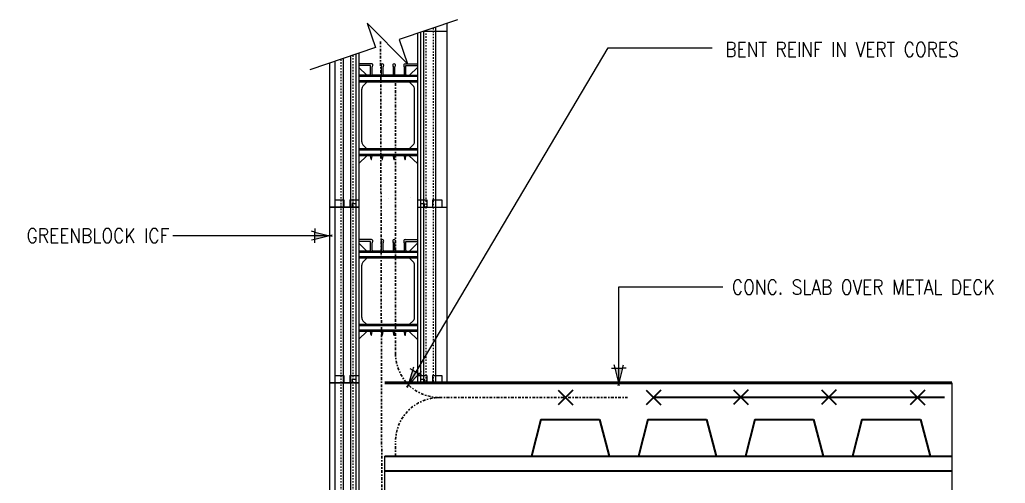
# Model space of a CAD drawing. Header units: inches. Extents: x -56.1 to 22.5, y 200.2 to 292.7.
# Drawn here: x -49.4 to 17.8, y 261.1 to 292.7 of the extents above; entities that cross this region are included whole.
import ezdxf

# ---------------------------------------------------------------- set-up
doc = ezdxf.new("R2010")
doc.units = ezdxf.units.IN
doc.header["$MEASUREMENT"] = 0
for name, pattern in [('CENTER', [2, 1.25, -0.25, 0.25, -0.25]), ('DASHED2', [0.375, 0.25, -0.125]), ('HIDDEN', [0.375, 0.25, -0.125])]:
    doc.linetypes.add(name, pattern=pattern)
for name, color, linetype, lineweight in [('A2 Hatch', 8, 'Continuous', 9), ('A4 medium', 7, 'Continuous', 35), ('A5 heavy', 5, 'Continuous', 53), ('DETAILS', 7, 'Continuous', 13), ('DIM', 3, 'Continuous', 13), ('REBAR', 2, 'CENTER', 30)]:
    doc.layers.add(name, color=color, linetype=linetype, lineweight=lineweight)
doc.styles.add('ARCTEXT', font='arctext.shx', dxfattribs={"width": 0.85})
doc.styles.add('RomanC', font='romanc.shx', dxfattribs={"width": 0.85, "height": 5})
doc.dimstyles.new('ARCTEXT1-4', dxfattribs={"dimtxt": 4, "dimasz": 2, "dimexe": 2, "dimexo": 2, "dimgap": 2, "dimtad": 1, "dimdec": 4, "dimzin": 3, "dimdsep": 46, "dimlunit": 4, "dimtxsty": 'ARCTEXT', "dimblk": 'ARCHTICK', "dimcen": 2, "dimaunit": 1, "dimadec": 0, "dimazin": 0, "dimtfac": 1, "dimtdec": 4, "dimtmove": 2, "dimatfit": 3, "dimldrblk": 'arrow', "dimfxl": 0, "dimtolj": 1, "dimtzin": 0, "dimarcsym": 0})

# ---------------------------------------------------------------- blocks, each defined once
blk = doc.blocks.new('_ArchTick')
at = {"color": 0, "linetype": 'ByBlock', "const_width": 0.15}
blk.add_lwpolyline([(-0.5, -0.5), (0.5, 0.5)], dxfattribs=at)
blk = doc.blocks.new('arrow')
at = {"layer": 'DIM'}
blk.add_hatch(color=253, dxfattribs=at).paths.add_polyline_path([(-2, 0.5), (-2, -0.5), (0, 0)])
at = {"layer": 'DIM', "lineweight": 9}
for points in [[(-2, 0.98), (-2, 0.5), (-2.47, 0.62)], [(0.37, 0.09), (0, 0)], [(0.37, -0.09), (0, 0)], [(-2, -0.98), (-2, -0.5), (-2.47, -0.62)]]:
    blk.add_lwpolyline(points, dxfattribs=at)
at = {"layer": 'DIM', "lineweight": 15}
blk.add_lwpolyline([(0, 0), (-2, -0.5), (-2, 0.5), (0, 0)], dxfattribs=at)

msp = doc.modelspace()

# ---------------------------------------------------------------- linework, layer by layer
at = {"color": 1}
for p, q in [((-22.105, 291.868), (-22.105, 279.94)), ((-21.892, 291.94), (-20.305, 291.94)), ((-21.892, 291.94), (-20.305, 291.94)), ((-21.892, 291.94), (-20.305, 291.94)), ((-21.892, 291.94), (-20.305, 291.94)), ((-21.892, 291.94), (-20.305, 291.94)), ((-21.892, 291.94), (-20.305, 291.94)), ((-21.892, 291.94), (-20.305, 291.94)), ((-21.892, 291.94), (-20.305, 291.94)), ((-21.892, 291.94), (-20.305, 291.94)), ((-21.89, 291.94), (-20.305, 291.94)), ((-21.89, 291.94), (-20.305, 291.94)), ((-21.89, 291.94), (-20.305, 291.94)), ((-21.89, 291.94), (-20.305, 291.94)), ((-21.89, 291.94), (-21.89, 279.94)), ((-21.89, 291.94), (-20.305, 291.94)), ((-21.89, 291.94), (-20.305, 291.94)), ((-21.89, 291.94), (-20.305, 291.94)), ((-21.89, 291.94), (-20.305, 291.94)), ((-21.07, 292.219), (-21.07, 279.94)), ((-20.305, 292.478), (-20.305, 279.94)), ((-22.305, 291.8), (-22.305, 279.94)), ((-27.955, 289.884), (-27.955, 279.94)), ((-27.38, 290.079), (-27.38, 279.94)), ((-26.88, 290.248), (-26.88, 279.94)), ((-26.505, 290.375), (-26.505, 279.94)), ((-26.305, 290.443), (-26.305, 279.94)), ((-28.305, 289.765), (-28.305, 279.94)), ((-27.955, 280.44), (-27.33, 280.44)), ((-27.955, 280.44), (-27.33, 280.44)), ((-27.955, 280.44), (-27.33, 280.44)), ((-27.955, 280.44), (-27.33, 280.44)), ((-27.955, 280.44), (-27.955, 245.94)), ((-27.955, 280.44), (-27.33, 280.44)), ((-27.955, 280.44), (-27.33, 280.44)), ((-27.955, 280.44), (-27.33, 280.44)), ((-27.955, 280.44), (-27.33, 280.44)), ((-27.38, 280.44), (-27.38, 245.94)), ((-27.33, 280.44), (-27.33, 279.94)), ((-27.33, 280.44), (-27.33, 279.94)), ((-27.33, 280.44), (-27.33, 279.94)), ((-27.33, 280.44), (-27.33, 279.94)), ((-27.33, 280.44), (-27.33, 279.94)), ((-27.33, 280.44), (-27.33, 279.94)), ((-27.33, 280.44), (-27.33, 279.94)), ((-27.33, 280.44), (-27.33, 279.94)), ((-26.93, 280.44), (-26.93, 279.94)), ((-26.93, 280.44), (-26.305, 280.44)), ((-26.93, 280.44), (-26.93, 279.94)), ((-26.93, 280.44), (-26.305, 280.44)), ((-26.93, 280.44), (-26.93, 279.94)), ((-26.93, 280.44), (-26.305, 280.44)), ((-26.93, 280.44), (-26.93, 279.94)), ((-26.93, 280.44), (-26.305, 280.44)), ((-26.93, 280.44), (-26.93, 279.94)), ((-26.93, 280.44), (-26.305, 280.44)), ((-26.93, 280.44), (-26.93, 279.94)), ((-26.93, 280.44), (-26.305, 280.44)), ((-26.93, 280.44), (-26.93, 279.94)), ((-26.93, 280.44), (-26.305, 280.44)), ((-26.93, 280.44), (-26.93, 279.94)), ((-26.93, 280.44), (-26.305, 280.44)), ((-26.88, 280.44), (-26.88, 245.94)), ((-26.305, 280.44), (-26.305, 245.94)), ((-22.305, 280.44), (-21.68, 280.44)), ((-22.305, 280.44), (-21.68, 280.44)), ((-22.305, 280.44), (-21.68, 280.44)), ((-22.305, 280.44), (-22.305, 267.94)), ((-22.305, 280.44), (-21.68, 280.44)), ((-22.305, 280.44), (-21.68, 280.44)), ((-22.305, 280.44), (-21.68, 280.44)), ((-22.305, 280.44), (-21.68, 280.44)), ((-22.305, 280.44), (-21.68, 280.44)), ((-21.68, 280.44), (-21.68, 279.94)), ((-21.68, 280.44), (-21.68, 279.94)), ((-21.68, 280.44), (-21.68, 279.94)), ((-21.68, 280.44), (-21.68, 279.94)), ((-21.68, 280.44), (-21.68, 279.94)), ((-21.68, 280.44), (-21.68, 279.94)), ((-21.68, 280.44), (-21.68, 279.94)), ((-21.68, 280.44), (-21.68, 279.94)), ((-21.28, 280.44), (-21.28, 279.94)), ((-21.28, 280.44), (-20.655, 280.44)), ((-21.28, 280.44), (-21.28, 279.94)), ((-21.28, 280.44), (-20.655, 280.44)), ((-21.28, 280.44), (-21.28, 279.94)), ((-21.28, 280.44), (-20.655, 280.44)), ((-21.28, 280.44), (-21.28, 279.94)), ((-21.28, 280.44), (-20.655, 280.44)), ((-21.28, 280.44), (-21.28, 279.94)), ((-21.28, 280.44), (-20.655, 280.44)), ((-21.28, 280.44), (-21.28, 279.94)), ((-21.28, 280.44), (-20.655, 280.44)), ((-21.28, 280.44), (-21.28, 279.94)), ((-21.28, 280.44), (-20.655, 280.44)), ((-21.28, 280.44), (-21.28, 279.94)), ((-21.28, 280.44), (-20.655, 280.44)), ((-20.655, 280.44), (-20.655, 279.94)), ((-20.655, 280.44), (-20.655, 279.94)), ((-20.655, 280.44), (-20.655, 279.94)), ((-20.655, 280.44), (-20.655, 279.94)), ((-20.655, 280.44), (-20.655, 279.94)), ((-20.655, 280.44), (-20.655, 279.94)), ((-20.655, 280.44), (-20.655, 279.94)), ((-20.655, 280.44), (-20.655, 279.94)), ((-28.305, 279.94), (-26.305, 279.94)), ((-28.305, 279.94), (-26.755, 279.94)), ((-28.305, 279.94), (-26.305, 279.94)), ((-28.305, 279.94), (-26.305, 279.94)), ((-28.305, 279.94), (-26.755, 279.94)), ((-28.305, 279.94), (-26.305, 279.94)), ((-28.305, 279.94), (-26.305, 279.94)), ((-28.305, 279.94), (-26.305, 279.94)), ((-28.305, 279.94), (-26.755, 279.94)), ((-28.305, 279.94), (-26.305, 279.94)), ((-28.305, 279.94), (-26.305, 279.94)), ((-28.305, 279.94), (-28.305, 245.94)), ((-28.305, 279.94), (-26.755, 279.94)), ((-28.305, 279.94), (-26.305, 279.94)), ((-28.305, 279.94), (-26.305, 279.94)), ((-28.305, 279.94), (-26.305, 279.94)), ((-28.305, 279.94), (-26.755, 279.94)), ((-28.305, 279.94), (-26.305, 279.94)), ((-28.305, 279.94), (-26.305, 279.94)), ((-28.305, 279.94), (-26.755, 279.94)), ((-28.305, 279.94), (-26.305, 279.94)), ((-28.305, 279.94), (-26.305, 279.94)), ((-28.305, 279.94), (-26.305, 279.94)), ((-28.305, 279.94), (-26.755, 279.94)), ((-28.305, 279.94), (-26.305, 279.94)), ((-28.305, 279.94), (-26.305, 279.94)), ((-28.305, 279.94), (-26.755, 279.94)), ((-28.305, 279.94), (-26.305, 279.94)), ((-28.305, 279.94), (-26.305, 279.94)), ((-26.88, 279.94), (-27.38, 279.94)), ((-26.88, 279.94), (-27.38, 279.94)), ((-26.88, 279.94), (-27.38, 279.94)), ((-26.88, 279.94), (-27.38, 279.94)), ((-26.88, 279.94), (-27.38, 279.94)), ((-26.88, 279.94), (-27.38, 279.94)), ((-26.88, 279.94), (-27.38, 279.94)), ((-26.88, 279.94), (-27.38, 279.94)), ((-26.755, 280.19), (-26.755, 279.94)), ((-26.755, 280.19), (-26.505, 280.19)), ((-26.755, 280.19), (-26.755, 279.94)), ((-26.755, 280.19), (-26.505, 280.19)), ((-26.755, 280.19), (-26.755, 279.94)), ((-26.755, 280.19), (-26.505, 280.19)), ((-26.755, 280.19), (-26.755, 279.94)), ((-26.755, 280.19), (-26.505, 280.19)), ((-26.755, 280.19), (-26.755, 279.94)), ((-26.755, 280.19), (-26.505, 280.19)), ((-26.755, 280.19), (-26.755, 279.94)), ((-26.755, 280.19), (-26.505, 280.19)), ((-26.755, 280.19), (-26.755, 279.94)), ((-26.755, 280.19), (-26.505, 280.19)), ((-26.755, 280.19), (-26.755, 279.94)), ((-26.755, 280.19), (-26.505, 280.19)), ((-26.505, 280.19), (-26.505, 245.94)), ((-26.505, 279.94), (-26.305, 279.94)), ((-26.505, 279.94), (-26.305, 279.94)), ((-26.505, 279.94), (-26.305, 279.94)), ((-26.505, 279.94), (-26.305, 279.94)), ((-26.505, 279.94), (-26.305, 279.94)), ((-26.505, 279.94), (-26.305, 279.94)), ((-26.505, 279.94), (-26.305, 279.94)), ((-26.505, 279.94), (-26.305, 279.94)), ((-22.305, 279.94), (-20.305, 279.94)), ((-22.305, 279.94), (-22.105, 279.94)), ((-22.305, 279.94), (-20.305, 279.94)), ((-22.305, 279.94), (-20.305, 279.94)), ((-22.305, 279.94), (-22.105, 279.94)), ((-22.305, 279.94), (-20.305, 279.94)), ((-22.305, 279.94), (-20.305, 279.94)), ((-22.305, 279.94), (-20.305, 279.94)), ((-22.305, 279.94), (-22.105, 279.94)), ((-22.305, 279.94), (-20.305, 279.94)), ((-22.305, 279.94), (-20.305, 279.94)), ((-22.305, 279.94), (-22.105, 279.94)), ((-22.305, 279.94), (-20.305, 279.94)), ((-22.305, 279.94), (-20.305, 279.94)), ((-22.305, 279.94), (-20.305, 279.94)), ((-22.305, 279.94), (-22.105, 279.94)), ((-22.305, 279.94), (-20.305, 279.94)), ((-22.305, 279.94), (-20.305, 279.94)), ((-22.305, 279.94), (-22.105, 279.94)), ((-22.305, 279.94), (-20.305, 279.94)), ((-22.305, 279.94), (-20.305, 279.94)), ((-22.305, 279.94), (-20.305, 279.94)), ((-22.305, 279.94), (-22.105, 279.94)), ((-22.305, 279.94), (-20.305, 279.94)), ((-22.305, 279.94), (-20.305, 279.94)), ((-22.305, 279.94), (-22.105, 279.94)), ((-22.305, 279.94), (-20.305, 279.94)), ((-22.305, 279.94), (-20.305, 279.94)), ((-22.105, 280.19), (-21.855, 280.19)), ((-22.105, 280.19), (-21.855, 280.19)), ((-22.105, 280.19), (-21.855, 280.19)), ((-22.105, 280.19), (-22.105, 267.94)), ((-22.105, 280.19), (-21.855, 280.19)), ((-22.105, 280.19), (-21.855, 280.19)), ((-22.105, 280.19), (-21.855, 280.19)), ((-22.105, 280.19), (-21.855, 280.19)), ((-22.105, 280.19), (-21.855, 280.19)), ((-21.89, 279.94), (-20.305, 279.94)), ((-21.89, 279.94), (-20.305, 279.94)), ((-21.89, 279.94), (-20.305, 279.94)), ((-21.89, 279.94), (-20.305, 279.94)), ((-21.89, 279.94), (-21.89, 267.94)), ((-21.89, 279.94), (-20.305, 279.94)), ((-21.89, 279.94), (-20.305, 279.94)), ((-21.89, 279.94), (-20.305, 279.94)), ((-21.89, 279.94), (-20.305, 279.94)), ((-21.855, 280.19), (-21.855, 279.94)), ((-21.855, 280.19), (-21.855, 279.94)), ((-21.855, 280.19), (-21.855, 279.94)), ((-21.855, 280.19), (-21.855, 279.94)), ((-21.855, 280.19), (-21.855, 279.94)), ((-21.855, 280.19), (-21.855, 279.94)), ((-21.855, 280.19), (-21.855, 279.94)), ((-21.855, 280.19), (-21.855, 279.94)), ((-21.07, 279.94), (-21.07, 267.94)), ((-20.305, 279.94), (-20.305, 267.94)), ((-27.955, 268.44), (-27.33, 268.44)), ((-27.955, 268.44), (-27.33, 268.44)), ((-27.955, 268.44), (-27.33, 268.44)), ((-27.955, 268.44), (-27.33, 268.44)), ((-27.33, 268.44), (-27.33, 267.94)), ((-27.33, 268.44), (-27.33, 267.94)), ((-27.33, 268.44), (-27.33, 267.94)), ((-27.33, 268.44), (-27.33, 267.94)), ((-26.93, 268.44), (-26.93, 267.94)), ((-26.93, 268.44), (-26.305, 268.44)), ((-26.93, 268.44), (-26.93, 267.94)), ((-26.93, 268.44), (-26.305, 268.44)), ((-26.93, 268.44), (-26.93, 267.94)), ((-26.93, 268.44), (-26.305, 268.44)), ((-26.93, 268.44), (-26.93, 267.94)), ((-26.93, 268.44), (-26.305, 268.44)), ((-22.305, 268.44), (-21.68, 268.44)), ((-22.305, 268.44), (-21.68, 268.44)), ((-22.305, 268.44), (-21.68, 268.44)), ((-22.305, 268.44), (-21.68, 268.44)), ((-21.68, 268.44), (-21.68, 267.94)), ((-21.68, 268.44), (-21.68, 267.94)), ((-21.68, 268.44), (-21.68, 267.94)), ((-21.68, 268.44), (-21.68, 267.94)), ((-21.28, 268.44), (-21.28, 267.94)), ((-21.28, 268.44), (-20.655, 268.44)), ((-21.28, 268.44), (-21.28, 267.94)), ((-21.28, 268.44), (-20.655, 268.44)), ((-21.28, 268.44), (-21.28, 267.94)), ((-21.28, 268.44), (-20.655, 268.44)), ((-21.28, 268.44), (-21.28, 267.94)), ((-21.28, 268.44), (-20.655, 268.44)), ((-20.655, 268.44), (-20.655, 267.94)), ((-20.655, 268.44), (-20.655, 267.94)), ((-20.655, 268.44), (-20.655, 267.94)), ((-20.655, 268.44), (-20.655, 267.94)), ((-28.305, 267.94), (-26.305, 267.94)), ((-28.305, 267.94), (-26.755, 267.94)), ((-28.305, 267.94), (-26.305, 267.94)), ((-28.305, 267.94), (-26.305, 267.94)), ((-28.305, 267.94), (-26.755, 267.94)), ((-28.305, 267.94), (-26.305, 267.94)), ((-28.305, 267.94), (-26.305, 267.94)), ((-28.305, 267.94), (-26.305, 267.94)), ((-28.305, 267.94), (-26.755, 267.94)), ((-28.305, 267.94), (-26.305, 267.94)), ((-28.305, 267.94), (-26.305, 267.94)), ((-28.305, 267.94), (-26.755, 267.94)), ((-28.305, 267.94), (-26.305, 267.94)), ((-28.305, 267.94), (-26.305, 267.94)), ((-26.88, 267.94), (-27.38, 267.94)), ((-26.88, 267.94), (-27.38, 267.94)), ((-26.88, 267.94), (-27.38, 267.94)), ((-26.88, 267.94), (-27.38, 267.94)), ((-26.755, 268.19), (-26.755, 267.94)), ((-26.755, 268.19), (-26.505, 268.19)), ((-26.755, 268.19), (-26.755, 267.94)), ((-26.755, 268.19), (-26.505, 268.19)), ((-26.755, 268.19), (-26.755, 267.94)), ((-26.755, 268.19), (-26.505, 268.19)), ((-26.755, 268.19), (-26.755, 267.94)), ((-26.755, 268.19), (-26.505, 268.19)), ((-26.505, 267.94), (-26.305, 267.94)), ((-26.505, 267.94), (-26.305, 267.94)), ((-26.505, 267.94), (-26.305, 267.94)), ((-26.505, 267.94), (-26.305, 267.94)), ((-22.305, 267.94), (-20.305, 267.94)), ((-22.305, 267.94), (-22.105, 267.94)), ((-22.305, 267.94), (-20.305, 267.94)), ((-22.305, 267.94), (-20.305, 267.94)), ((-22.305, 267.94), (-22.105, 267.94)), ((-22.305, 267.94), (-20.305, 267.94)), ((-22.305, 267.94), (-20.305, 267.94)), ((-22.305, 267.94), (-20.305, 267.94)), ((-22.305, 267.94), (-22.105, 267.94)), ((-22.305, 267.94), (-20.305, 267.94)), ((-22.305, 267.94), (-20.305, 267.94)), ((-22.305, 267.94), (-22.105, 267.94)), ((-22.305, 267.94), (-20.305, 267.94)), ((-22.305, 267.94), (-20.305, 267.94)), ((-22.105, 268.19), (-21.855, 268.19)), ((-22.105, 268.19), (-21.855, 268.19)), ((-22.105, 268.19), (-21.855, 268.19)), ((-22.105, 268.19), (-21.855, 268.19)), ((-21.89, 267.94), (-20.305, 267.94)), ((-21.89, 267.94), (-20.305, 267.94)), ((-21.89, 267.94), (-20.305, 267.94)), ((-21.89, 267.94), (-20.305, 267.94)), ((-21.855, 268.19), (-21.855, 267.94)), ((-21.855, 268.19), (-21.855, 267.94)), ((-21.855, 268.19), (-21.855, 267.94)), ((-21.855, 268.19), (-21.855, 267.94))]:
    msp.add_line(p, q, dxfattribs=at)
at = {"ltscale": 0.15}
for p, q in [((-21.892, 291.94), (-20.305, 291.94)), ((-21.892, 291.94), (-20.305, 291.94)), ((-21.892, 291.94), (-20.305, 291.94)), ((-21.892, 291.94), (-20.305, 291.94)), ((-24.264, 280.55), (-24.264, 280.55)), ((-22.806, 280.588), (-22.806, 280.588)), ((-26.305, 279.94), (-28.305, 279.94)), ((-26.305, 279.94), (-28.305, 279.94)), ((-26.305, 279.94), (-28.305, 279.94)), ((-26.305, 279.94), (-28.305, 279.94)), ((-26.305, 279.94), (-28.305, 279.94)), ((-26.305, 279.94), (-28.305, 279.94)), ((-26.305, 279.94), (-28.305, 279.94)), ((-26.305, 279.94), (-28.305, 279.94)), ((-27.33, 279.94), (-26.93, 279.94)), ((-27.33, 279.94), (-26.93, 279.94)), ((-27.33, 279.94), (-26.93, 279.94)), ((-27.33, 279.94), (-26.93, 279.94)), ((-27.33, 279.94), (-26.93, 279.94)), ((-27.33, 279.94), (-26.93, 279.94)), ((-27.33, 279.94), (-26.93, 279.94)), ((-27.33, 279.94), (-26.93, 279.94)), ((-22.305, 279.94), (-20.305, 279.94)), ((-22.305, 279.94), (-20.305, 279.94)), ((-22.305, 279.94), (-20.305, 279.94)), ((-22.305, 279.94), (-20.305, 279.94)), ((-22.305, 279.94), (-20.305, 279.94)), ((-22.305, 279.94), (-20.305, 279.94)), ((-22.305, 279.94), (-20.305, 279.94)), ((-22.305, 279.94), (-20.305, 279.94)), ((-26.305, 267.94), (-28.305, 267.94)), ((-26.305, 267.94), (-28.305, 267.94)), ((-26.305, 267.94), (-28.305, 267.94)), ((-26.305, 267.94), (-28.305, 267.94)), ((-27.33, 267.94), (-26.93, 267.94)), ((-27.33, 267.94), (-26.93, 267.94)), ((-27.33, 267.94), (-26.93, 267.94)), ((-27.33, 267.94), (-26.93, 267.94)), ((-22.305, 267.94), (-20.305, 267.94)), ((-22.305, 267.94), (-20.305, 267.94)), ((-22.305, 267.94), (-20.305, 267.94)), ((-22.305, 267.94), (-20.305, 267.94)), ((-24.534, 245.94), (-24.534, 262.94)), ((-9.234, 262.94), (-7.234, 262.94))]:
    msp.add_line(p, q, dxfattribs=at)
at = {"color": 1, "linetype": 'HIDDEN', "ltscale": 0.02}
for p, q in [((-27.955, 280.44), (-27.33, 280.44)), ((-27.955, 280.44), (-27.33, 280.44)), ((-27.955, 280.44), (-27.33, 280.44)), ((-27.955, 280.44), (-27.33, 280.44)), ((-27.955, 280.44), (-27.33, 280.44)), ((-27.955, 280.44), (-27.33, 280.44)), ((-27.955, 280.44), (-27.33, 280.44)), ((-27.955, 280.44), (-27.33, 280.44)), ((-27.955, 280.44), (-27.33, 280.44)), ((-27.955, 280.44), (-27.33, 280.44)), ((-27.955, 280.44), (-27.33, 280.44)), ((-27.955, 280.44), (-27.33, 280.44)), ((-27.955, 280.44), (-27.33, 280.44)), ((-27.955, 280.44), (-27.33, 280.44)), ((-27.955, 280.44), (-27.33, 280.44)), ((-27.955, 280.44), (-27.33, 280.44)), ((-27.955, 280.44), (-27.33, 280.44)), ((-27.955, 280.44), (-27.33, 280.44)), ((-27.955, 280.44), (-27.33, 280.44)), ((-27.955, 280.44), (-27.33, 280.44)), ((-27.33, 280.44), (-27.33, 279.94)), ((-27.33, 280.44), (-27.33, 279.94)), ((-27.33, 280.44), (-27.33, 279.94)), ((-27.33, 280.44), (-27.33, 279.94)), ((-27.33, 280.44), (-27.33, 279.94)), ((-27.33, 280.44), (-27.33, 279.94)), ((-27.33, 280.44), (-27.33, 279.94)), ((-27.33, 280.44), (-27.33, 279.94)), ((-27.33, 280.44), (-27.33, 279.94)), ((-27.33, 280.44), (-27.33, 279.94)), ((-27.33, 280.44), (-27.33, 279.94)), ((-27.33, 280.44), (-27.33, 279.94)), ((-27.33, 280.44), (-27.33, 279.94)), ((-27.33, 280.44), (-27.33, 279.94)), ((-27.33, 280.44), (-27.33, 279.94)), ((-27.33, 280.44), (-27.33, 279.94)), ((-27.33, 280.44), (-27.33, 279.94)), ((-27.33, 280.44), (-27.33, 279.94)), ((-27.33, 280.44), (-27.33, 279.94)), ((-27.33, 280.44), (-27.33, 279.94)), ((-26.93, 280.44), (-26.93, 279.94)), ((-26.93, 280.44), (-26.305, 280.44)), ((-26.93, 280.44), (-26.93, 279.94)), ((-26.93, 280.44), (-26.305, 280.44)), ((-26.93, 280.44), (-26.93, 279.94)), ((-26.93, 280.44), (-26.305, 280.44)), ((-26.93, 280.44), (-26.93, 279.94)), ((-26.93, 280.44), (-26.305, 280.44)), ((-26.93, 280.44), (-26.93, 279.94)), ((-26.93, 280.44), (-26.305, 280.44)), ((-26.93, 280.44), (-26.93, 279.94)), ((-26.93, 280.44), (-26.305, 280.44)), ((-26.93, 280.44), (-26.93, 279.94)), ((-26.93, 280.44), (-26.305, 280.44)), ((-26.93, 280.44), (-26.93, 279.94)), ((-26.93, 280.44), (-26.305, 280.44)), ((-26.93, 280.44), (-26.93, 279.94)), ((-26.93, 280.44), (-26.305, 280.44)), ((-26.93, 280.44), (-26.93, 279.94)), ((-26.93, 280.44), (-26.305, 280.44)), ((-26.93, 280.44), (-26.93, 279.94)), ((-26.93, 280.44), (-26.305, 280.44)), ((-26.93, 280.44), (-26.93, 279.94)), ((-26.93, 280.44), (-26.305, 280.44)), ((-26.93, 280.44), (-26.93, 279.94)), ((-26.93, 280.44), (-26.305, 280.44)), ((-26.93, 280.44), (-26.93, 279.94)), ((-26.93, 280.44), (-26.305, 280.44)), ((-26.93, 280.44), (-26.93, 279.94)), ((-26.93, 280.44), (-26.305, 280.44)), ((-26.93, 280.44), (-26.93, 279.94)), ((-26.93, 280.44), (-26.305, 280.44)), ((-26.93, 280.44), (-26.93, 279.94)), ((-26.93, 280.44), (-26.305, 280.44)), ((-26.93, 280.44), (-26.93, 279.94)), ((-26.93, 280.44), (-26.305, 280.44)), ((-26.93, 280.44), (-26.93, 279.94)), ((-26.93, 280.44), (-26.305, 280.44)), ((-26.93, 280.44), (-26.93, 279.94)), ((-26.93, 280.44), (-26.305, 280.44)), ((-22.305, 280.44), (-21.68, 280.44)), ((-22.305, 280.44), (-21.68, 280.44)), ((-22.305, 280.44), (-21.68, 280.44)), ((-22.305, 280.44), (-21.68, 280.44)), ((-22.305, 280.44), (-21.68, 280.44)), ((-22.305, 280.44), (-21.68, 280.44)), ((-22.305, 280.44), (-21.68, 280.44)), ((-22.305, 280.44), (-21.68, 280.44)), ((-22.305, 280.44), (-21.68, 280.44)), ((-22.305, 280.44), (-21.68, 280.44)), ((-22.305, 280.44), (-21.68, 280.44)), ((-22.305, 280.44), (-21.68, 280.44)), ((-22.305, 280.44), (-21.68, 280.44)), ((-22.305, 280.44), (-21.68, 280.44)), ((-22.305, 280.44), (-21.68, 280.44)), ((-22.305, 280.44), (-21.68, 280.44)), ((-22.305, 280.44), (-21.68, 280.44)), ((-22.305, 280.44), (-21.68, 280.44)), ((-22.305, 280.44), (-21.68, 280.44)), ((-22.305, 280.44), (-21.68, 280.44)), ((-21.68, 280.44), (-21.68, 279.94)), ((-21.68, 280.44), (-21.68, 279.94)), ((-21.68, 280.44), (-21.68, 279.94)), ((-21.68, 280.44), (-21.68, 279.94)), ((-21.68, 280.44), (-21.68, 279.94)), ((-21.68, 280.44), (-21.68, 279.94)), ((-21.68, 280.44), (-21.68, 279.94)), ((-21.68, 280.44), (-21.68, 279.94)), ((-21.68, 280.44), (-21.68, 279.94)), ((-21.68, 280.44), (-21.68, 279.94)), ((-21.68, 280.44), (-21.68, 279.94)), ((-21.68, 280.44), (-21.68, 279.94)), ((-21.68, 280.44), (-21.68, 279.94)), ((-21.68, 280.44), (-21.68, 279.94)), ((-21.68, 280.44), (-21.68, 279.94)), ((-21.68, 280.44), (-21.68, 279.94)), ((-21.68, 280.44), (-21.68, 279.94)), ((-21.68, 280.44), (-21.68, 279.94)), ((-21.68, 280.44), (-21.68, 279.94)), ((-21.68, 280.44), (-21.68, 279.94)), ((-21.28, 280.44), (-21.28, 279.94)), ((-21.28, 280.44), (-20.655, 280.44)), ((-21.28, 280.44), (-21.28, 279.94)), ((-21.28, 280.44), (-20.655, 280.44)), ((-21.28, 280.44), (-21.28, 279.94)), ((-21.28, 280.44), (-20.655, 280.44)), ((-21.28, 280.44), (-21.28, 279.94)), ((-21.28, 280.44), (-20.655, 280.44)), ((-21.28, 280.44), (-21.28, 279.94)), ((-21.28, 280.44), (-20.655, 280.44)), ((-21.28, 280.44), (-21.28, 279.94)), ((-21.28, 280.44), (-20.655, 280.44)), ((-21.28, 280.44), (-21.28, 279.94)), ((-21.28, 280.44), (-20.655, 280.44)), ((-21.28, 280.44), (-21.28, 279.94)), ((-21.28, 280.44), (-20.655, 280.44)), ((-21.28, 280.44), (-21.28, 279.94)), ((-21.28, 280.44), (-20.655, 280.44)), ((-21.28, 280.44), (-21.28, 279.94)), ((-21.28, 280.44), (-20.655, 280.44)), ((-21.28, 280.44), (-21.28, 279.94)), ((-21.28, 280.44), (-20.655, 280.44)), ((-21.28, 280.44), (-21.28, 279.94)), ((-21.28, 280.44), (-20.655, 280.44)), ((-21.28, 280.44), (-21.28, 279.94)), ((-21.28, 280.44), (-20.655, 280.44)), ((-21.28, 280.44), (-21.28, 279.94)), ((-21.28, 280.44), (-20.655, 280.44)), ((-21.28, 280.44), (-21.28, 279.94)), ((-21.28, 280.44), (-20.655, 280.44)), ((-21.28, 280.44), (-21.28, 279.94)), ((-21.28, 280.44), (-20.655, 280.44)), ((-21.28, 280.44), (-21.28, 279.94)), ((-21.28, 280.44), (-20.655, 280.44)), ((-21.28, 280.44), (-21.28, 279.94)), ((-21.28, 280.44), (-20.655, 280.44)), ((-21.28, 280.44), (-21.28, 279.94)), ((-21.28, 280.44), (-20.655, 280.44)), ((-21.28, 280.44), (-21.28, 279.94)), ((-21.28, 280.44), (-20.655, 280.44)), ((-20.655, 280.44), (-20.655, 279.94)), ((-20.655, 280.44), (-20.655, 279.94)), ((-20.655, 280.44), (-20.655, 279.94)), ((-20.655, 280.44), (-20.655, 279.94)), ((-20.655, 280.44), (-20.655, 279.94)), ((-20.655, 280.44), (-20.655, 279.94)), ((-20.655, 280.44), (-20.655, 279.94)), ((-20.655, 280.44), (-20.655, 279.94)), ((-20.655, 280.44), (-20.655, 279.94)), ((-20.655, 280.44), (-20.655, 279.94)), ((-20.655, 280.44), (-20.655, 279.94)), ((-20.655, 280.44), (-20.655, 279.94)), ((-20.655, 280.44), (-20.655, 279.94)), ((-20.655, 280.44), (-20.655, 279.94)), ((-20.655, 280.44), (-20.655, 279.94)), ((-20.655, 280.44), (-20.655, 279.94)), ((-20.655, 280.44), (-20.655, 279.94)), ((-20.655, 280.44), (-20.655, 279.94)), ((-20.655, 280.44), (-20.655, 279.94)), ((-20.655, 280.44), (-20.655, 279.94)), ((-22.105, 280.19), (-21.855, 280.19)), ((-22.105, 280.19), (-21.855, 280.19)), ((-22.105, 280.19), (-21.855, 280.19)), ((-22.105, 280.19), (-21.855, 280.19)), ((-22.105, 280.19), (-21.855, 280.19)), ((-22.105, 280.19), (-21.855, 280.19)), ((-22.105, 280.19), (-21.855, 280.19)), ((-22.105, 280.19), (-21.855, 280.19)), ((-22.105, 280.19), (-21.855, 280.19)), ((-22.105, 280.19), (-21.855, 280.19)), ((-22.105, 280.19), (-21.855, 280.19)), ((-22.105, 280.19), (-21.855, 280.19)), ((-22.105, 280.19), (-21.855, 280.19)), ((-22.105, 280.19), (-21.855, 280.19)), ((-22.105, 280.19), (-21.855, 280.19)), ((-22.105, 280.19), (-21.855, 280.19)), ((-22.105, 280.19), (-21.855, 280.19)), ((-22.105, 280.19), (-21.855, 280.19)), ((-22.105, 280.19), (-21.855, 280.19)), ((-22.105, 280.19), (-21.855, 280.19)), ((-21.855, 280.19), (-21.855, 279.94)), ((-21.855, 280.19), (-21.855, 279.94)), ((-21.855, 280.19), (-21.855, 279.94)), ((-21.855, 280.19), (-21.855, 279.94)), ((-21.855, 280.19), (-21.855, 279.94)), ((-21.855, 280.19), (-21.855, 279.94)), ((-21.855, 280.19), (-21.855, 279.94)), ((-21.855, 280.19), (-21.855, 279.94)), ((-21.855, 280.19), (-21.855, 279.94)), ((-21.855, 280.19), (-21.855, 279.94)), ((-21.855, 280.19), (-21.855, 279.94)), ((-21.855, 280.19), (-21.855, 279.94)), ((-21.855, 280.19), (-21.855, 279.94)), ((-21.855, 280.19), (-21.855, 279.94)), ((-21.855, 280.19), (-21.855, 279.94)), ((-21.855, 280.19), (-21.855, 279.94)), ((-21.855, 280.19), (-21.855, 279.94)), ((-21.855, 280.19), (-21.855, 279.94)), ((-21.855, 280.19), (-21.855, 279.94)), ((-21.855, 280.19), (-21.855, 279.94)), ((-27.955, 268.44), (-27.33, 268.44)), ((-27.955, 268.44), (-27.33, 268.44)), ((-27.955, 268.44), (-27.33, 268.44)), ((-27.955, 268.44), (-27.33, 268.44)), ((-27.955, 268.44), (-27.33, 268.44)), ((-27.955, 268.44), (-27.33, 268.44)), ((-27.955, 268.44), (-27.33, 268.44)), ((-27.955, 268.44), (-27.33, 268.44)), ((-27.955, 268.44), (-27.33, 268.44)), ((-27.955, 268.44), (-27.33, 268.44)), ((-27.33, 268.44), (-27.33, 267.94)), ((-27.33, 268.44), (-27.33, 267.94)), ((-27.33, 268.44), (-27.33, 267.94)), ((-27.33, 268.44), (-27.33, 267.94)), ((-27.33, 268.44), (-27.33, 267.94)), ((-27.33, 268.44), (-27.33, 267.94)), ((-27.33, 268.44), (-27.33, 267.94)), ((-27.33, 268.44), (-27.33, 267.94)), ((-27.33, 268.44), (-27.33, 267.94)), ((-27.33, 268.44), (-27.33, 267.94)), ((-26.93, 268.44), (-26.93, 267.94)), ((-26.93, 268.44), (-26.305, 268.44)), ((-26.93, 268.44), (-26.93, 267.94)), ((-26.93, 268.44), (-26.305, 268.44)), ((-26.93, 268.44), (-26.93, 267.94)), ((-26.93, 268.44), (-26.305, 268.44)), ((-26.93, 268.44), (-26.93, 267.94)), ((-26.93, 268.44), (-26.305, 268.44)), ((-26.93, 268.44), (-26.93, 267.94)), ((-26.93, 268.44), (-26.305, 268.44)), ((-26.93, 268.44), (-26.93, 267.94)), ((-26.93, 268.44), (-26.305, 268.44)), ((-26.93, 268.44), (-26.93, 267.94)), ((-26.93, 268.44), (-26.305, 268.44)), ((-26.93, 268.44), (-26.93, 267.94)), ((-26.93, 268.44), (-26.305, 268.44)), ((-26.93, 268.44), (-26.93, 267.94)), ((-26.93, 268.44), (-26.305, 268.44)), ((-26.93, 268.44), (-26.93, 267.94)), ((-26.93, 268.44), (-26.305, 268.44)), ((-22.305, 268.44), (-21.68, 268.44)), ((-22.305, 268.44), (-21.68, 268.44)), ((-22.305, 268.44), (-21.68, 268.44)), ((-22.305, 268.44), (-21.68, 268.44)), ((-22.305, 268.44), (-21.68, 268.44)), ((-22.305, 268.44), (-21.68, 268.44)), ((-22.305, 268.44), (-21.68, 268.44)), ((-22.305, 268.44), (-21.68, 268.44)), ((-22.305, 268.44), (-21.68, 268.44)), ((-22.305, 268.44), (-21.68, 268.44)), ((-21.68, 268.44), (-21.68, 267.94)), ((-21.68, 268.44), (-21.68, 267.94)), ((-21.68, 268.44), (-21.68, 267.94)), ((-21.68, 268.44), (-21.68, 267.94)), ((-21.68, 268.44), (-21.68, 267.94)), ((-21.68, 268.44), (-21.68, 267.94)), ((-21.68, 268.44), (-21.68, 267.94)), ((-21.68, 268.44), (-21.68, 267.94)), ((-21.68, 268.44), (-21.68, 267.94)), ((-21.68, 268.44), (-21.68, 267.94)), ((-21.28, 268.44), (-21.28, 267.94)), ((-21.28, 268.44), (-20.655, 268.44)), ((-21.28, 268.44), (-21.28, 267.94)), ((-21.28, 268.44), (-20.655, 268.44)), ((-21.28, 268.44), (-21.28, 267.94)), ((-21.28, 268.44), (-20.655, 268.44)), ((-21.28, 268.44), (-21.28, 267.94)), ((-21.28, 268.44), (-20.655, 268.44)), ((-21.28, 268.44), (-21.28, 267.94)), ((-21.28, 268.44), (-20.655, 268.44)), ((-21.28, 268.44), (-21.28, 267.94)), ((-21.28, 268.44), (-20.655, 268.44)), ((-21.28, 268.44), (-21.28, 267.94)), ((-21.28, 268.44), (-20.655, 268.44)), ((-21.28, 268.44), (-21.28, 267.94)), ((-21.28, 268.44), (-20.655, 268.44)), ((-21.28, 268.44), (-21.28, 267.94)), ((-21.28, 268.44), (-20.655, 268.44)), ((-21.28, 268.44), (-21.28, 267.94)), ((-21.28, 268.44), (-20.655, 268.44)), ((-20.655, 268.44), (-20.655, 267.94)), ((-20.655, 268.44), (-20.655, 267.94)), ((-20.655, 268.44), (-20.655, 267.94)), ((-20.655, 268.44), (-20.655, 267.94)), ((-20.655, 268.44), (-20.655, 267.94)), ((-20.655, 268.44), (-20.655, 267.94)), ((-20.655, 268.44), (-20.655, 267.94)), ((-20.655, 268.44), (-20.655, 267.94)), ((-20.655, 268.44), (-20.655, 267.94)), ((-20.655, 268.44), (-20.655, 267.94)), ((-22.105, 268.19), (-21.855, 268.19)), ((-22.105, 268.19), (-21.855, 268.19)), ((-22.105, 268.19), (-21.855, 268.19)), ((-22.105, 268.19), (-21.855, 268.19)), ((-22.105, 268.19), (-21.855, 268.19)), ((-22.105, 268.19), (-21.855, 268.19)), ((-22.105, 268.19), (-21.855, 268.19)), ((-22.105, 268.19), (-21.855, 268.19)), ((-22.105, 268.19), (-21.855, 268.19)), ((-22.105, 268.19), (-21.855, 268.19)), ((-21.855, 268.19), (-21.855, 267.94)), ((-21.855, 268.19), (-21.855, 267.94)), ((-21.855, 268.19), (-21.855, 267.94)), ((-21.855, 268.19), (-21.855, 267.94)), ((-21.855, 268.19), (-21.855, 267.94)), ((-21.855, 268.19), (-21.855, 267.94)), ((-21.855, 268.19), (-21.855, 267.94)), ((-21.855, 268.19), (-21.855, 267.94)), ((-21.855, 268.19), (-21.855, 267.94)), ((-21.855, 268.19), (-21.855, 267.94))]:
    msp.add_line(p, q, dxfattribs=at)
at = {"layer": 'A2 Hatch', "linetype": 'DASHED2', "ltscale": 0.15}
for p, q in [((-21.73, 291.995), (-21.73, 279.94)), ((-21.23, 292.164), (-21.23, 279.94)), ((-27.54, 290.024), (-27.54, 279.94)), ((-26.72, 290.302), (-26.72, 279.94)), ((-27.54, 280.44), (-27.54, 245.94)), ((-26.72, 280.44), (-26.72, 245.94)), ((-21.73, 279.94), (-21.73, 267.94)), ((-21.23, 279.94), (-21.23, 267.94))]:
    msp.add_line(p, q, dxfattribs=at)
at = {"layer": 'A4 medium', "ltscale": 0.15}
for p, q in [((-12.707, 267.44), (-11.707, 266.44)), ((-11.707, 267.44), (-12.707, 266.44)), ((-6.707, 267.44), (-5.707, 266.44)), ((-5.707, 267.44), (-6.707, 266.44)), ((-0.207, 266.94), (-6.207, 266.94)), ((-0.743, 267.475), (0.257, 266.475)), ((0.257, 267.475), (-0.743, 266.475)), ((5.793, 266.94), (-0.207, 266.94)), ((5.257, 267.475), (6.257, 266.475)), ((6.257, 267.475), (5.257, 266.475)), ((11.793, 266.94), (5.793, 266.94)), ((11.293, 267.44), (12.293, 266.44)), ((12.293, 267.44), (11.293, 266.44)), ((13.651, 266.94), (11.793, 266.94)), ((-13.884, 265.44), (-14.534, 262.94)), ((-13.884, 265.44), (-9.884, 265.44)), ((-9.884, 265.44), (-9.234, 262.94)), ((-6.584, 265.44), (-7.234, 262.94)), ((-6.584, 265.44), (-2.584, 265.44)), ((-2.584, 265.44), (-1.934, 262.94)), ((0.716, 265.44), (0.066, 262.94)), ((0.716, 265.44), (4.716, 265.44)), ((4.716, 265.44), (5.366, 262.94)), ((8.016, 265.44), (7.366, 262.94)), ((8.016, 265.44), (12.016, 265.44)), ((12.016, 265.44), (12.666, 262.94)), ((-24.534, 262.94), (14.145, 262.94)), ((-24.534, 261.94), (14.145, 261.94))]:
    msp.add_line(p, q, dxfattribs=at)
at = {"layer": 'A5 heavy', "ltscale": 0.15}
msp.add_line((-24.534, 267.94), (14.145, 267.94), dxfattribs=at)
at = {"layer": 'DETAILS', "color": 6, "lineweight": 20}
for p, q in [((-25.437, 289.719), (-26.305, 289.719)), ((-25.505, 289.594), (-26.305, 289.594)), ((-25.755, 288.94), (-26.305, 289.47)), ((-25.505, 288.99), (-25.505, 289.594)), ((-25.405, 288.99), (-25.405, 289.508)), ((-24.755, 288.99), (-24.755, 289.508)), ((-24.655, 288.99), (-24.655, 289.508)), ((-23.955, 288.99), (-23.955, 289.508)), ((-23.855, 288.99), (-23.855, 289.508)), ((-23.205, 288.99), (-23.205, 289.508)), ((-23.155, 289.719), (-22.305, 289.719)), ((-23.105, 288.99), (-23.105, 289.594)), ((-23.105, 289.594), (-22.305, 289.594)), ((-22.855, 288.94), (-22.305, 289.47)), ((-26.305, 288.94), (-25.755, 288.94)), ((-25.555, 288.94), (-26.305, 288.94)), ((-26.305, 288.94), (-22.305, 288.94)), ((-22.305, 288.85), (-26.305, 288.85)), ((-22.305, 288.55), (-26.305, 288.55)), ((-22.305, 288.46), (-26.305, 288.46)), ((-25.755, 288.46), (-26.027, 288.188)), ((-25.555, 288.94), (-25.355, 288.94)), ((-24.805, 288.94), (-25.355, 288.94)), ((-24.805, 288.94), (-24.605, 288.94)), ((-24.005, 288.94), (-24.605, 288.94)), ((-24.005, 288.94), (-23.805, 288.94)), ((-23.255, 288.94), (-23.805, 288.94)), ((-23.255, 288.94), (-23.055, 288.94)), ((-23.055, 288.94), (-22.855, 288.94)), ((-22.855, 288.46), (-22.603, 288.208)), ((-26.115, 284.394), (-26.115, 287.976)), ((-22.515, 284.394), (-22.515, 287.996)), ((-22.305, 283.92), (-26.305, 283.92)), ((-22.305, 283.83), (-26.305, 283.83)), ((-26.115, 283.92), (-25.765, 283.92)), ((-25.765, 283.92), (-26.027, 284.182)), ((-25.505, 283.92), (-25.405, 283.92)), ((-22.865, 283.92), (-22.603, 284.182)), ((-22.305, 283.53), (-26.305, 283.53)), ((-22.305, 283.44), (-26.305, 283.44)), ((-25.765, 283.44), (-26.305, 282.919)), ((-25.475, 283.206), (-25.505, 283.44)), ((-25.436, 283.206), (-25.405, 283.44)), ((-24.725, 283.206), (-24.755, 283.44)), ((-24.686, 283.206), (-24.655, 283.44)), ((-23.925, 283.206), (-23.955, 283.44)), ((-23.886, 283.206), (-23.855, 283.44)), ((-23.175, 283.206), (-23.205, 283.44)), ((-23.136, 283.206), (-23.105, 283.44)), ((-22.865, 283.44), (-22.305, 282.906)), ((-25.437, 277.719), (-26.305, 277.719)), ((-23.155, 277.719), (-22.305, 277.719)), ((-25.505, 277.594), (-26.305, 277.594)), ((-25.755, 276.94), (-26.305, 277.47)), ((-25.505, 276.99), (-25.505, 277.594)), ((-25.405, 276.99), (-25.405, 277.508)), ((-24.755, 276.99), (-24.755, 277.508)), ((-24.655, 276.99), (-24.655, 277.508)), ((-23.955, 276.99), (-23.955, 277.508)), ((-23.855, 276.99), (-23.855, 277.508)), ((-23.205, 276.99), (-23.205, 277.508)), ((-23.105, 276.99), (-23.105, 277.594)), ((-23.105, 277.594), (-22.305, 277.594)), ((-22.855, 276.94), (-22.305, 277.47)), ((-26.305, 276.94), (-25.755, 276.94)), ((-25.555, 276.94), (-26.305, 276.94)), ((-26.305, 276.94), (-22.305, 276.94)), ((-22.305, 276.85), (-26.305, 276.85)), ((-22.305, 276.55), (-26.305, 276.55)), ((-22.305, 276.46), (-26.305, 276.46)), ((-25.755, 276.46), (-26.027, 276.188)), ((-25.555, 276.94), (-25.355, 276.94)), ((-24.805, 276.94), (-25.355, 276.94)), ((-24.805, 276.94), (-24.605, 276.94)), ((-24.005, 276.94), (-24.605, 276.94)), ((-24.005, 276.94), (-23.805, 276.94)), ((-23.255, 276.94), (-23.805, 276.94)), ((-23.255, 276.94), (-23.055, 276.94)), ((-23.055, 276.94), (-22.855, 276.94)), ((-22.855, 276.46), (-22.603, 276.208)), ((-26.115, 272.394), (-26.115, 275.976)), ((-22.515, 272.394), (-22.515, 275.996)), ((-22.305, 271.92), (-26.305, 271.92)), ((-22.305, 271.83), (-26.305, 271.83)), ((-26.115, 271.92), (-25.765, 271.92)), ((-25.765, 271.92), (-26.027, 272.182)), ((-25.505, 271.92), (-25.405, 271.92)), ((-22.865, 271.92), (-22.603, 272.182)), ((-22.305, 271.53), (-26.305, 271.53)), ((-22.305, 271.44), (-26.305, 271.44)), ((-25.765, 271.44), (-26.305, 270.919)), ((-25.475, 271.206), (-25.505, 271.44)), ((-25.436, 271.206), (-25.405, 271.44)), ((-24.725, 271.206), (-24.755, 271.44)), ((-24.686, 271.206), (-24.655, 271.44)), ((-23.925, 271.206), (-23.955, 271.44)), ((-23.886, 271.206), (-23.855, 271.44)), ((-23.175, 271.206), (-23.205, 271.44)), ((-23.136, 271.206), (-23.105, 271.44)), ((-22.865, 271.44), (-22.305, 270.906))]:
    msp.add_line(p, q, dxfattribs=at)
for centre, radius, start, end in [((-25.443, 289.628), 0.0912, 307.48633, 93.47657), ((-25.344, 289.512), 0.0619, 134.99032, 183.92634), ((-24.705, 289.626), 0.0936, 311.72787, 228.27213), ((-24.855, 289.508), 0.1, 0, 28.69724), ((-24.555, 289.508), 0.1, 151.30276, 180), ((-23.905, 289.626), 0.0936, 311.72787, 228.27213), ((-24.055, 289.508), 0.1, 0, 28.69724), ((-23.755, 289.508), 0.1, 151.30276, 180), ((-23.155, 289.626), 0.0936, 90, 228.27204), ((-23.318, 289.505), 0.112, 1.59973, 27.09751), ((-25.555, 288.99), 0.05, 270, 0), ((-25.355, 288.99), 0.05, 180, 270), ((-24.805, 288.99), 0.05, 270, 0), ((-24.605, 288.99), 0.05, 180, 270), ((-24.005, 288.99), 0.05, 270, 0), ((-23.805, 288.99), 0.05, 180, 270), ((-23.255, 288.99), 0.05, 270, 0), ((-23.055, 288.99), 0.05, 180, 270), ((-25.815, 287.976), 0.3, 135, 180), ((-22.815, 287.996), 0.3, 0, 45), ((-25.815, 284.394), 0.3, 180, 225), ((-22.815, 284.394), 0.3, 315, 0), ((-25.455, 283.21), 0.02, 191.30993, 348.69007), ((-24.705, 283.21), 0.02, 191.30993, 348.69007), ((-23.905, 283.21), 0.02, 191.30993, 348.69007), ((-23.155, 283.21), 0.02, 191.30993, 348.69007), ((-25.443, 277.628), 0.0912, 307.48633, 93.47657), ((-24.705, 277.626), 0.0936, 311.72787, 228.27213), ((-23.905, 277.626), 0.0936, 311.72787, 228.27213), ((-23.155, 277.626), 0.0936, 90, 228.27204), ((-25.344, 277.512), 0.0619, 134.99032, 183.92634), ((-24.855, 277.508), 0.1, 0, 28.69724), ((-24.555, 277.508), 0.1, 151.30276, 180), ((-24.055, 277.508), 0.1, 0, 28.69724), ((-23.755, 277.508), 0.1, 151.30276, 180), ((-23.318, 277.505), 0.112, 1.59973, 27.09751), ((-25.555, 276.99), 0.05, 270, 0), ((-25.355, 276.99), 0.05, 180, 270), ((-24.805, 276.99), 0.05, 270, 0), ((-24.605, 276.99), 0.05, 180, 270), ((-24.005, 276.99), 0.05, 270, 0), ((-23.805, 276.99), 0.05, 180, 270), ((-23.255, 276.99), 0.05, 270, 0), ((-23.055, 276.99), 0.05, 180, 270), ((-25.815, 275.976), 0.3, 135, 180), ((-22.815, 275.996), 0.3, 0, 45), ((-25.815, 272.394), 0.3, 180, 225), ((-22.815, 272.394), 0.3, 315, 0), ((-25.455, 271.21), 0.02, 191.30993, 348.69007), ((-24.705, 271.21), 0.02, 191.30993, 348.69007), ((-23.905, 271.21), 0.02, 191.30993, 348.69007), ((-23.155, 271.21), 0.02, 191.30993, 348.69007)]:
    msp.add_arc(centre, radius, start, end, dxfattribs=at)
at = {"layer": 'DIM'}
msp.add_line((14.145, 267.94), (14.135, 259.529), dxfattribs=at)
msp.add_lwpolyline([(-19.571, 292.727), (-23.548, 291.378), (-22.986, 289.722), (-25.744, 292.48), (-25.182, 290.824), (-29.661, 289.305)], dxfattribs=at)
at = {"layer": 'REBAR', "ltscale": 0.15}
for p, q in [((-24.825, 291.236), (-24.706, 245.94)), ((-23.807, 288.395), (-23.807, 269.94)), ((-20.807, 266.94), (-7.979, 266.94)), ((-23.807, 262.94), (-23.807, 263.94))]:
    msp.add_line(p, q, dxfattribs=at)
for centre, start, end in [((-20.807, 269.94), 180, 270), ((-20.807, 263.94), 90, 180)]:
    msp.add_arc(centre, 3, start, end, dxfattribs=at)

# ---------------------------------------------------------------- texts
at = {"layer": 'DIM', "color": 3, "char_height": 1, "width": 22.68955, "style": 'RomanC'}
for s, insert, attachment_point in [('BENT REINF IN VERT CORES ', (-1.307, 291.199), 1), ('GREENBLOCK ICF ', (-39.246, 278.489), 3), ('CONC. SLAB OVER METAL DECK', (-0.859, 274.983), 1)]:
    msp.add_mtext(s, dxfattribs=dict(at, insert=insert, attachment_point=attachment_point))

# ---------------------------------------------------------------- leaders
at = {"layer": 'DIM'}
for points in [[(-22.928, 267.819), (-9.306, 290.808), (-2.208, 290.808)], [(-28.305, 277.987), (-36.933, 277.988), (-39.005, 277.988)], [(-8.571, 267.94), (-8.578, 274.488), (-1.481, 274.488)]]:
    msp.add_leader(points, dimstyle='ARCTEXT1-4', override={"dimasz": 0.5, "dimtad": 0}, dxfattribs=at)

doc.saveas('drawing.dxf')
